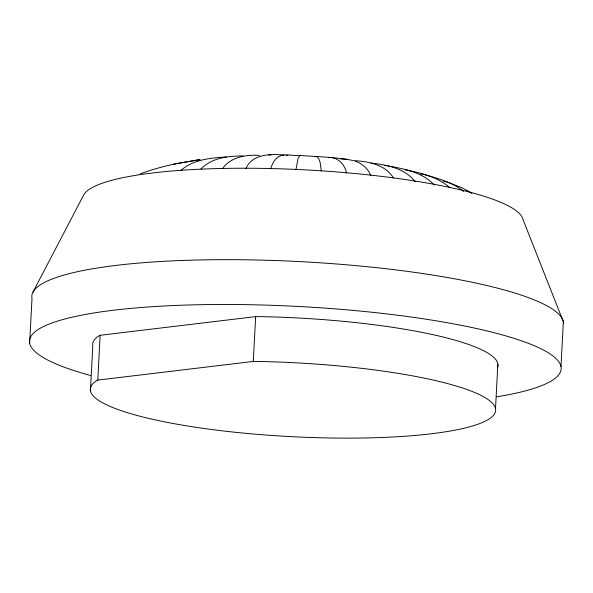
<?xml version="1.0" encoding="UTF-8"?>
<svg xmlns="http://www.w3.org/2000/svg" width="593" height="593" viewBox="0 0 593 593"><rect width="100%" height="100%" fill="white"/><g stroke="black" fill="none" stroke-linecap="round" stroke-linejoin="round"><path stroke-width="0.89" d="M29.65 343.236L32 298.427A266.213 48.515 3 0 1 292.742 261.254A266.213 48.515 3 0 1 563.535 323.548M90.44 390.817L92.79 346.001A202.947 36.981 3 0 1 97.734 336.631L100.128 335.282L255.65 316.618L261.409 316.655A202.947 36.981 3 0 1 497.861 363.768L495.518 408.577A202.947 36.981 3 0 1 274.018 435.61A202.947 36.981 3 0 1 95.391 381.44L97.786 380.098L253.3 361.426L259.059 361.471A202.947 36.981 3 0 1 495.518 408.577M97.786 380.098L100.128 335.282M253.3 361.426L255.65 316.618M561 366.541L563.35 321.725L523.048 219.655A220.574 40.198 3 0 0 309.131 170.08A220.574 40.198 3 0 0 83.598 195.119L32.978 292.119M295.914 169.694L298.153 158.131L300.028 155.507C317.996 156.722 336.187 157.086 353.88 160.666C361.374 162.949 367.986 168.242 370.803 175.684M270.623 168.886C271.942 164.617 273.892 160.406 277.376 157.471C283.958 152.653 292.608 156.233 300.028 155.507M245.887 168.708C252.136 153.809 270.564 153.861 284.091 155.003M222.679 168.479C230.721 156.856 246.325 154.543 259.467 155.403M200.968 169.035C211.538 157.694 228.416 156.011 243.086 155.929M181.065 170.287C193.318 159.406 210.819 158.02 226.459 156.908M140.415 173.808C155.492 168.212 171.192 164.276 187.077 161.807M188.329 161.607L200.071 159.561L173.905 164.105M314.194 156.552L316.047 156.404L317.663 157.323L319.027 159.295L320.101 162.289L321.332 171.11M328.744 157.612C337.832 156.76 345.015 164.669 346.438 173.119M340.619 158.954L347.216 159.28M268.503 154.884L271.001 155.047M355.452 160.762C369.446 161.518 385.732 165.158 393.5 178.019M371.033 163.045C386.836 164.802 404.841 168.293 415.1 181.621M286.412 155.24L287.953 155.396M384.242 165.536L386.08 165.729M387.918 165.921C404.241 168.864 422.475 172.2 434.187 184.994M405.108 169.798C420.771 172.904 437.538 176.758 449.768 187.633M420.496 173.927L423.98 174.631M424.847 174.809C438.353 178.582 452.674 182.325 463.667 191.465M443.179 181.013L449.212 182.777L462.221 187.922L471.702 193.162M466.928 190.85L471.895 193.073M90.573 375.502A266.213 48.515 3 0 1 114.575 310.102A266.213 48.515 3 0 1 479.9 329.278A266.213 48.515 3 0 1 496.675 396.806M497.979 364.584A202.947 36.981 3 0 1 497.483 367.786"/></g></svg>
